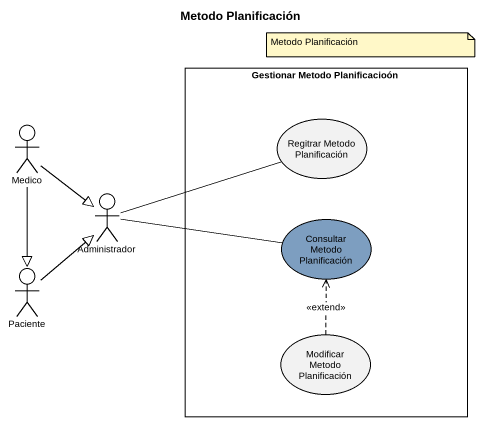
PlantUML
@startuml
title Metodo Planificación
rectangle "Gestionar Metodo Planificacioón" as Gestionar_Metodo {
  usecase "Regitrar Metodo Planificación" as Regitrar_Metodo
  usecase "Consultar Metodo Planificación" as Consultar_Metodo #7D9EC0
  usecase "Modificar Metodo Planificación" as Modificar_Metodo
}
actor Medico
actor Administrador
actor Paciente
Medico --|> Administrador
Medico --|> Paciente
Administrador -right- Regitrar_Metodo
Administrador -right- Consultar_Metodo
Paciente -up-|> Administrador
Modificar_Metodo .up.> Consultar_Metodo : <<extend>>
note as N1
  Metodo Planificación
end note
@enduml
